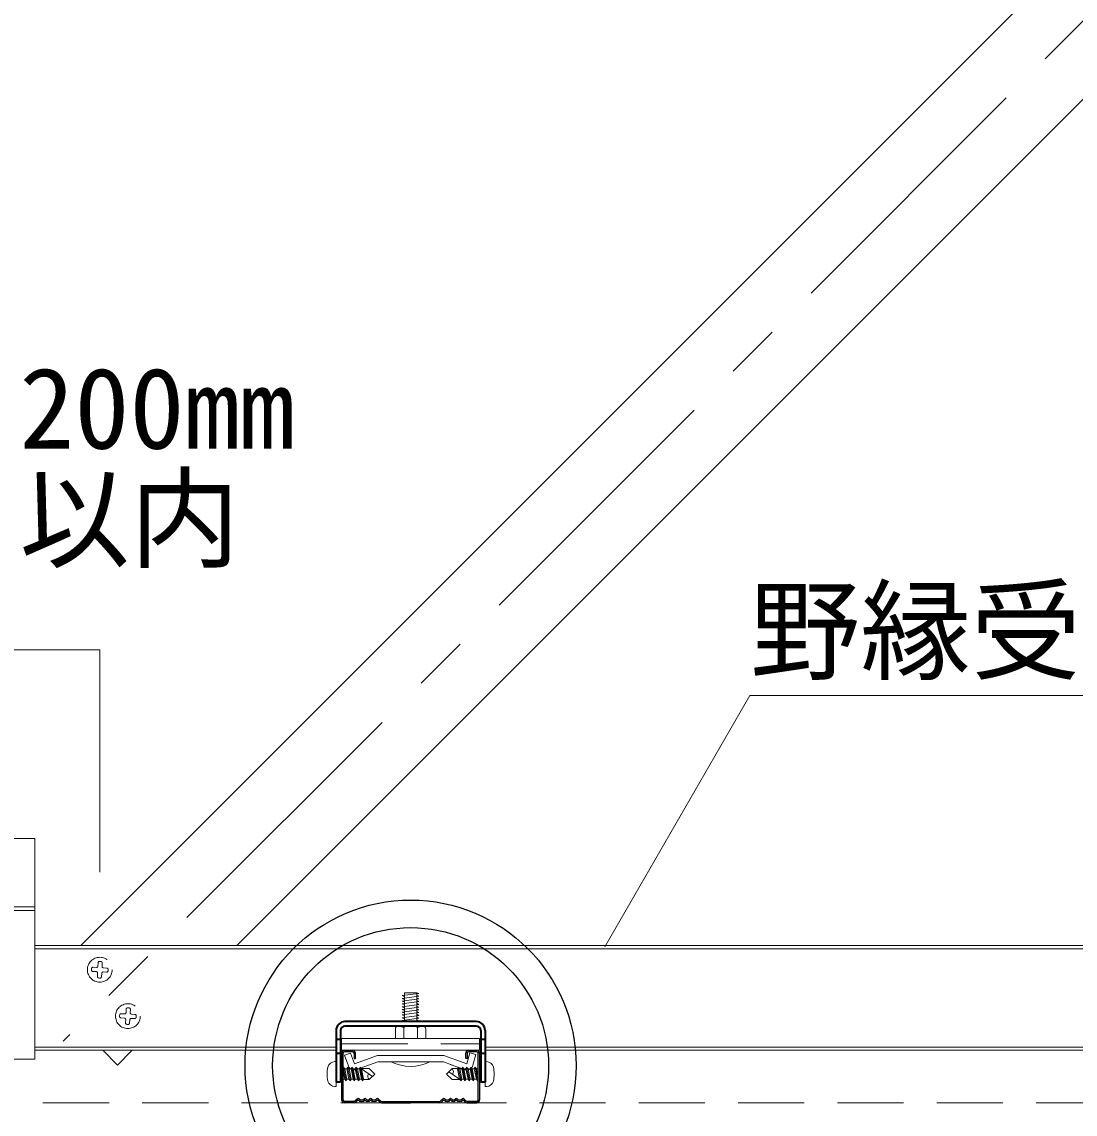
# Model space of a CAD drawing. Units: millimetres on the paper, enlarged 30 times, with parts at other scales. Extents: x -5790 to 5910, y -4184 to 4114.
# Drawn here: x -3750 to -3178, y -1130 to -536 of the extents above; entities that cross this region are included whole.
import ezdxf
from ezdxf.enums import TextEntityAlignment as Align

# ---------------------------------------------------------------- set-up
doc = ezdxf.new("R2010")
doc.units = ezdxf.units.MM
doc.header["$LTSCALE"] = 30
doc.linetypes.add('CHAIN1', pattern=[8, 5, -1, 1, -1])
doc.linetypes.add('DASHED1', pattern=[1.8, 1.2, -0.6])
for name, color, linetype, lineweight in [('3-0_中心線', 4, 'CHAIN1', 9), ('3-1_吊り材', 7, 'Continuous', 18), ('3-2_野縁受け', 3, 'Continuous', 18), ('3-3_野縁', 2, 'Continuous', 25), ('3-4_斜め部材', 4, 'Continuous', 9), ('3-5_寸法', 4, 'Continuous', 9), ('3-6_文字', 7, 'Continuous', 18), ('3-7_金具', 6, 'Continuous', 35), ('3-A_クリップ', 7, 'Continuous', 18), ('3-B_ビス', 3, 'Continuous', 18), ('3-C_パネル', 7, 'DASHED1', 18)]:
    doc.layers.add(name, color=color, linetype=linetype, lineweight=lineweight)
doc.styles.add('ＭＳ ゴシック', font='')
doc.styles.get('ＭＳ ゴシック').set_extended_font_data('MS Gothic')

msp = doc.modelspace()

# ---------------------------------------------------------------- linework, layer by layer
at = {"layer": '3-0_中心線'}
msp.add_line((-2875.64, -238.12), (-3727.79, -1090.28), dxfattribs=at)
at = {"layer": '3-1_吊り材'}
for p, q in [((-3788.28, -980.04), (-3743.28, -980.04)), ((-3743.28, -980.04), (-3743.28, -1100.04)), ((-3788.28, -1017.24), (-3743.28, -1017.24)), ((-3788.28, -1019.31), (-3743.28, -1019.31))]:
    msp.add_line(p, q, dxfattribs=at)
msp.add_lwpolyline([(-3743.28, -1100.04), (-3788.28, -1100.04), (-3788.28, -980.04)], dxfattribs=at)
at = {"layer": '3-2_野縁受け'}
for p, q in [((-3743.28, -1038.24), (-2438.28, -1038.24)), ((-2438.28, -1040.04), (-3743.28, -1040.04)), ((-3579.41, -1093.44), (-3743.28, -1093.44)), ((-3743.28, -1095.24), (-3579.41, -1095.24)), ((-3576.41, -1093.44), (-3577.01, -1093.44)), ((-3577.01, -1095.24), (-3576.41, -1095.24)), ((-3500.81, -1093.44), (-3501.41, -1093.44)), ((-3500.81, -1095.24), (-3501.41, -1095.24)), ((-3124.91, -1093.44), (-3498.41, -1093.44)), ((-3124.91, -1095.24), (-3498.41, -1095.24))]:
    msp.add_line(p, q, dxfattribs=at)
at = {"layer": '3-3_野縁'}
for p, q in [((-3576.41, -1096.74), (-3576.41, -1122.17)), ((-3575.66, -1122.24), (-3575.66, -1096.74)), ((-3574.91, -1095.24), (-3570.41, -1095.24)), ((-3570.41, -1095.99), (-3574.91, -1095.99)), ((-3569.66, -1096.74), (-3569.66, -1099.74)), ((-3568.91, -1099.74), (-3568.91, -1096.74)), ((-3508.91, -1099.74), (-3508.91, -1096.74)), ((-3508.16, -1096.74), (-3508.16, -1099.74)), ((-3507.41, -1095.24), (-3502.91, -1095.24)), ((-3502.91, -1095.99), (-3507.41, -1095.99)), ((-3502.16, -1122.24), (-3502.16, -1096.74)), ((-3501.41, -1096.74), (-3501.41, -1122.17)), ((-3569.66, -1099.74), (-3568.91, -1099.74)), ((-3508.16, -1099.74), (-3508.91, -1099.74)), ((-3567.93, -1121.71), (-3568.99, -1122.77)), ((-3568.99, -1122.77), (-3567.93, -1121.71)), ((-3567.4, -1122.24), (-3568.46, -1123.3)), ((-3567.4, -1122.24), (-3568.46, -1123.3)), ((-3556.9, -1122.24), (-3555.84, -1123.3)), ((-3556.37, -1121.71), (-3555.31, -1122.77)), ((-3521.43, -1121.71), (-3522.49, -1122.77)), ((-3520.9, -1122.24), (-3521.96, -1123.3)), ((-3510.4, -1122.24), (-3509.34, -1123.3)), ((-3510.4, -1122.24), (-3509.34, -1123.3)), ((-3509.87, -1121.71), (-3508.81, -1122.77)), ((-3508.81, -1122.77), (-3509.87, -1121.71)), ((-3574.91, -1122.99), (-3569.52, -1122.99)), ((-3569.52, -1122.99), (-3574.9, -1122.99)), ((-3569.52, -1123.74), (-3574.9, -1123.74)), ((-3569.52, -1123.74), (-3574.9, -1123.74)), ((-3554.8, -1123.74), (-3538.92, -1123.74)), ((-3554.78, -1122.99), (-3523.02, -1122.99)), ((-3523.04, -1123.74), (-3538.92, -1123.74)), ((-3508.28, -1122.99), (-3502.9, -1122.99)), ((-3502.91, -1122.99), (-3508.28, -1122.99)), ((-3508.28, -1123.74), (-3502.9, -1123.74)), ((-3508.28, -1123.74), (-3502.9, -1123.74))]:
    msp.add_line(p, q, dxfattribs=at)
for centre, radius, start, end in [((-3574.91, -1096.74), 1.5, 90.00299, 180.00299), ((-3574.91, -1096.74), 0.75, 90, 180), ((-3570.41, -1096.74), 1.5, 0.00299, 90.00299), ((-3570.41, -1096.74), 0.75, 0.00699, 90), ((-3507.41, -1096.74), 1.5, 89.99699, 179.99699), ((-3507.41, -1096.74), 0.75, 90, 180), ((-3502.91, -1096.74), 1.5, 359.99699, 89.99699), ((-3502.91, -1096.74), 0.75, 0, 90), ((-3574.91, -1122.24), 1.5, 177.476, 270), ((-3574.91, -1122.24), 1.5, 177.476, 270), ((-3574.91, -1122.24), 0.75, 180, 270), ((-3567.4, -1122.24), 0.75, 46.39717, 135), ((-3565.52, -1120.27), 2.72, 226.39717, 313.60281), ((-3565.52, -1120.27), 1.97, 226.39717, 313.60281), ((-3563.65, -1122.24), 0.75, 36.86989, 133.60281), ((-3562.15, -1121.11), 1.88, 216.86989, 323.1301), ((-3562.15, -1121.11), 1.12, 216.86989, 323.1301), ((-3560.65, -1122.24), 0.75, 46.39717, 143.1301), ((-3560.65, -1122.24), 0.75, 36.86989, 143.1301), ((-3558.77, -1120.27), 2.72, 226.39717, 313.60281), ((-3558.77, -1120.27), 1.97, 226.39717, 313.60281), ((-3556.9, -1122.24), 0.75, 44.99998, 133.60281), ((-3520.9, -1122.24), 0.75, 46.39719, 135.00002), ((-3519.02, -1120.27), 2.72, 226.39719, 313.60283), ((-3519.02, -1120.27), 1.97, 226.39719, 313.60283), ((-3517.15, -1122.24), 0.75, 36.8699, 143.13011), ((-3517.15, -1122.24), 0.75, 36.8699, 133.60283), ((-3515.65, -1121.11), 1.88, 216.8699, 323.13011), ((-3515.65, -1121.11), 1.12, 216.8699, 323.13011), ((-3514.15, -1122.24), 0.75, 46.39719, 143.13011), ((-3512.27, -1120.27), 2.72, 226.39719, 313.60283), ((-3512.27, -1120.27), 1.97, 226.39719, 313.60283), ((-3510.4, -1122.24), 0.75, 45, 133.60283), ((-3502.91, -1122.24), 1.5, 270, 2.524), ((-3502.91, -1122.24), 1.5, 269.99997, 2.524), ((-3502.91, -1122.24), 0.75, 270, 0), ((-3569.52, -1122.24), 0.75, 270, 314.99998), ((-3569.52, -1122.24), 0.75, 269.99998, 314.99998), ((-3569.52, -1122.24), 1.5, 270, 315), ((-3569.52, -1122.24), 1.5, 270, 314.99998), ((-3554.78, -1122.24), 1.5, 225, 270), ((-3554.78, -1122.24), 0.75, 225, 270), ((-3523.02, -1122.24), 0.75, 270, 315), ((-3523.02, -1122.24), 1.5, 270, 315), ((-3508.28, -1122.24), 1.5, 225, 270), ((-3508.28, -1122.24), 1.5, 225.00002, 270), ((-3508.28, -1122.24), 0.75, 225.00002, 270), ((-3508.28, -1122.24), 0.75, 225, 270)]:
    msp.add_arc(centre, radius, start, end, dxfattribs=at)
at = {"layer": '3-4_斜め部材'}
for p, q in [((-2918.07, -238.12), (-3718.18, -1038.24)), ((-2833.21, -238.12), (-3633.33, -1038.24)), ((-3698.32, -1103.23), (-3706.31, -1095.24)), ((-3690.33, -1095.24), (-3698.32, -1103.23))]:
    msp.add_line(p, q, dxfattribs=at)
at = {"layer": '3-5_寸法'}
msp.add_line((-3707.9, -877.53), (-3707.9, -998.39), dxfattribs=at)
msp.add_lwpolyline([(-3823.67, -877.53), (-3765.78, -877.53), (-3707.9, -877.53)], dxfattribs=at)
at = {"layer": '3-6_文字'}
for q in [(-3433.32, -1039.03), (-2904.4, -902.33)]:
    msp.add_line((-3354.4, -902.33), q, dxfattribs=at)
at = {"layer": '3-6_文字', "color": 2, "lineweight": 25}
for radius in [90, 75]:
    msp.add_circle((-3538.91, -1103.54), radius, dxfattribs=at)
at = {"layer": '3-7_金具'}
for p, q in [((-3503.21, -1079.64), (-3574.61, -1079.64)), ((-3579.41, -1084.44), (-3579.41, -1112.64)), ((-3577.01, -1084.44), (-3577.01, -1112.64)), ((-3503.21, -1082.04), (-3574.61, -1082.04)), ((-3500.81, -1084.44), (-3500.81, -1112.64)), ((-3498.41, -1084.44), (-3498.41, -1112.64)), ((-3577.01, -1089.39), (-3579.41, -1089.39)), ((-3498.41, -1089.39), (-3500.81, -1089.39)), ((-3577.01, -1096.89), (-3579.41, -1096.89)), ((-3498.41, -1096.89), (-3500.81, -1096.89)), ((-3577.01, -1112.64), (-3579.41, -1112.64)), ((-3498.41, -1112.64), (-3500.81, -1112.64))]:
    msp.add_line(p, q, dxfattribs=at)
for centre, radius, start, end in [((-3574.61, -1084.44), 4.8, 90, 180), ((-3503.21, -1084.44), 4.8, 0, 90), ((-3574.61, -1084.44), 2.4, 90, 180), ((-3503.21, -1084.44), 2.4, 0, 90)]:
    msp.add_arc(centre, radius, start, end, dxfattribs=at)
at = {"layer": '3-A_クリップ'}
for p, q in [((-3576.41, -1088.79), (-3576.41, -1095.24)), ((-3576.41, -1088.79), (-3501.41, -1088.79)), ((-3501.41, -1095.24), (-3501.41, -1088.79)), ((-3576.41, -1095.24), (-3501.41, -1095.24)), ((-3571.6, -1096.72), (-3574.84, -1097.9)), ((-3571.6, -1096.72), (-3574.84, -1097.9)), ((-3572.74, -1103.67), (-3574.84, -1097.9)), ((-3573.05, -1102.83), (-3574.84, -1097.9)), ((-3571.96, -1095.21), (-3574.21, -1095.21)), ((-3569.44, -1102.64), (-3571.6, -1096.72)), ((-3569.44, -1102.64), (-3571.6, -1096.72)), ((-3556.9, -1098.07), (-3569.44, -1102.64)), ((-3556.9, -1098.07), (-3538.91, -1098.07)), ((-3520.92, -1098.07), (-3538.91, -1098.07)), ((-3520.92, -1098.07), (-3538.91, -1098.07)), ((-3520.92, -1098.07), (-3538.91, -1098.07)), ((-3520.92, -1098.07), (-3509.82, -1102.11)), ((-3508.38, -1102.64), (-3506.75, -1096.56)), ((-3506.75, -1096.56), (-3503.41, -1097.45)), ((-3505, -1103.38), (-3503.41, -1097.45)), ((-3568.29, -1105.73), (-3556.75, -1101.52)), ((-3555.73, -1101.52), (-3556.75, -1101.52)), ((-3549.41, -1101.52), (-3555.73, -1101.52)), ((-3538.91, -1101.52), (-3522.09, -1101.52)), ((-3538.91, -1101.52), (-3524.31, -1101.52)), ((-3538.91, -1101.52), (-3525.19, -1101.52)), ((-3538.91, -1101.52), (-3525.19, -1101.52)), ((-3524.68, -1101.52), (-3522.09, -1101.52)), ((-3523.94, -1101.52), (-3521.07, -1101.52)), ((-3516.21, -1103.29), (-3521.07, -1101.52)), ((-3509.53, -1105.73), (-3517.32, -1102.89)), ((-3510.26, -1101.95), (-3508.38, -1102.64))]:
    msp.add_line(p, q, dxfattribs=at)
at = {"layer": '3-A_クリップ', "linetype": 'DASHED1'}
msp.add_line((-3576.41, -1091.79), (-3501.41, -1091.79), dxfattribs=at)
at = {"layer": '3-A_クリップ', "color": 4, "lineweight": 9}
msp.add_line((-3523.07, -1101.52), (-3525.59, -1101.52), dxfattribs=at)
at = {"layer": '3-A_クリップ'}
for centre, start, end in [((-3569.5, -1102.49), 200, 300), ((-3508.33, -1102.49), 245, 345)]:
    msp.add_arc(centre, 3.45, start, end, dxfattribs=at)
at = {"layer": '3-B_ビス', "linetype": 'DASHED1'}
for p, q in [((-3712.37, -1050.82), (-3712.39, -1051.2)), ((-3711.58, -1050.11), (-3709.71, -1050.21)), ((-3708.82, -1047.63), (-3708.92, -1049.5)), ((-3708.04, -1046.92), (-3707.66, -1046.94)), ((-3707.29, -1046.96), (-3707.66, -1046.94)), ((-3706.58, -1047.75), (-3706.68, -1049.62)), ((-3704.09, -1050.5), (-3705.97, -1050.41)), ((-3712.41, -1051.57), (-3712.39, -1051.2)), ((-3711.7, -1052.36), (-3709.83, -1052.46)), ((-3709.22, -1055.12), (-3709.12, -1053.25)), ((-3708.51, -1055.91), (-3708.13, -1055.93)), ((-3707.76, -1055.95), (-3708.13, -1055.93)), ((-3706.97, -1055.24), (-3706.87, -1053.36)), ((-3704.21, -1052.75), (-3706.08, -1052.65)), ((-3703.42, -1052.04), (-3703.4, -1051.67)), ((-3703.38, -1051.29), (-3703.4, -1051.67)), ((-3693.53, -1072.84), (-3693.63, -1074.71)), ((-3692.74, -1072.13), (-3692.37, -1072.15)), ((-3692, -1072.17), (-3692.37, -1072.15)), ((-3691.29, -1072.95), (-3691.38, -1074.83)), ((-3697.12, -1076.78), (-3697.1, -1076.4)), ((-3697.08, -1076.03), (-3697.1, -1076.4)), ((-3696.41, -1077.57), (-3694.54, -1077.67)), ((-3696.29, -1075.32), (-3694.42, -1075.42)), ((-3693.92, -1080.33), (-3693.83, -1078.45)), ((-3691.68, -1080.44), (-3691.58, -1078.57)), ((-3688.92, -1077.96), (-3690.79, -1077.86)), ((-3688.8, -1075.71), (-3690.67, -1075.61)), ((-3688.13, -1077.25), (-3688.11, -1076.88)), ((-3688.09, -1076.5), (-3688.11, -1076.88)), ((-3693.22, -1081.11), (-3692.84, -1081.13)), ((-3692.47, -1081.15), (-3692.84, -1081.13))]:
    msp.add_line(p, q, dxfattribs=at)
at = {"layer": '3-B_ビス'}
for p, q in [((-3534.41, -1065.76), (-3543.41, -1067.02)), ((-3543.41, -1067.02), (-3542.28, -1067.62)), ((-3534.41, -1067.26), (-3543.41, -1068.52)), ((-3543.41, -1068.52), (-3542.28, -1069.12)), ((-3534.41, -1068.76), (-3543.41, -1070.02)), ((-3542.28, -1064.02), (-3535.53, -1064.02)), ((-3542.28, -1079.64), (-3542.28, -1064.02)), ((-3534.41, -1064.26), (-3535.53, -1064.02)), ((-3535.53, -1079.64), (-3535.53, -1064.07)), ((-3534.41, -1065.76), (-3535.53, -1065.17)), ((-3534.41, -1067.26), (-3535.53, -1066.67)), ((-3534.41, -1068.76), (-3535.53, -1068.17)), ((-3543.41, -1070.02), (-3542.28, -1070.62)), ((-3534.41, -1070.26), (-3543.41, -1071.52)), ((-3543.41, -1071.52), (-3542.28, -1072.12)), ((-3534.41, -1071.76), (-3543.41, -1073.02)), ((-3543.41, -1073.02), (-3542.28, -1073.62)), ((-3534.41, -1073.26), (-3543.41, -1074.52)), ((-3543.41, -1074.52), (-3542.28, -1075.12)), ((-3534.41, -1074.76), (-3543.41, -1076.02)), ((-3534.41, -1070.26), (-3535.53, -1069.67)), ((-3534.41, -1071.76), (-3535.53, -1071.17)), ((-3534.41, -1073.26), (-3535.53, -1072.67)), ((-3534.41, -1074.76), (-3535.53, -1074.17)), ((-3543.41, -1076.02), (-3542.28, -1076.62)), ((-3534.41, -1076.26), (-3543.41, -1077.52)), ((-3543.41, -1077.52), (-3542.28, -1078.12)), ((-3534.41, -1077.76), (-3543.41, -1079.02)), ((-3543.41, -1079.02), (-3542.28, -1079.62)), ((-3534.41, -1079.26), (-3537.12, -1079.64)), ((-3534.41, -1076.26), (-3535.53, -1075.67)), ((-3534.41, -1077.76), (-3535.53, -1077.17)), ((-3534.41, -1079.26), (-3535.53, -1078.67)), ((-3547.16, -1083.54), (-3547.16, -1088.79)), ((-3546.16, -1082.29), (-3546.86, -1082.64)), ((-3546.16, -1082.29), (-3546.86, -1082.64)), ((-3545.66, -1082.04), (-3532.16, -1082.04)), ((-3545.12, -1082.17), (-3542.66, -1082.79)), ((-3545.12, -1082.17), (-3542.66, -1082.79)), ((-3542.66, -1082.79), (-3542.66, -1082.81)), ((-3542.66, -1082.81), (-3542.66, -1088.79)), ((-3535.58, -1082.63), (-3535.16, -1082.78)), ((-3535.58, -1082.63), (-3535.16, -1082.78)), ((-3532.69, -1082.17), (-3535.16, -1082.78)), ((-3532.69, -1082.17), (-3535.16, -1082.78)), ((-3535.16, -1082.78), (-3535.16, -1088.79)), ((-3531.67, -1082.28), (-3530.97, -1082.63)), ((-3531.67, -1082.28), (-3530.97, -1082.63)), ((-3530.66, -1083.54), (-3530.66, -1088.79)), ((-3547.16, -1088.79), (-3530.66, -1088.79)), ((-3580.16, -1101.4), (-3579.41, -1101.4)), ((-3579.41, -1101.4), (-3579.41, -1114.9)), ((-3575.45, -1104.37), (-3575.66, -1104.88)), ((-3575.45, -1104.37), (-3574.99, -1104.94)), ((-3575.45, -1104.37), (-3574.99, -1106.67)), ((-3573.15, -1104.4), (-3573.54, -1105.34)), ((-3573.15, -1104.4), (-3571.65, -1111.9)), ((-3570.88, -1104.4), (-3571.27, -1105.34)), ((-3570.88, -1104.4), (-3569.38, -1111.9)), ((-3568.61, -1104.4), (-3568.99, -1105.34)), ((-3568.61, -1104.4), (-3567.11, -1111.9)), ((-3566.33, -1104.4), (-3566.72, -1105.34)), ((-3566.33, -1104.4), (-3564.83, -1111.9)), ((-3528.41, -1101.52), (-3549.41, -1101.52)), ((-3513.37, -1105.34), (-3512.98, -1104.4)), ((-3511.48, -1111.9), (-3512.98, -1104.4)), ((-3511.1, -1105.34), (-3510.71, -1104.4)), ((-3509.21, -1111.9), (-3510.71, -1104.4)), ((-3508.83, -1105.34), (-3508.44, -1104.4)), ((-3506.94, -1111.9), (-3508.44, -1104.4)), ((-3506.55, -1105.34), (-3506.17, -1104.4)), ((-3504.67, -1111.9), (-3506.17, -1104.4)), ((-3504.28, -1105.34), (-3503.9, -1104.4)), ((-3502.86, -1109.6), (-3503.9, -1104.4)), ((-3503.13, -1105.34), (-3503.9, -1104.4)), ((-3498.41, -1114.9), (-3498.41, -1101.4)), ((-3497.66, -1101.4), (-3498.41, -1101.4)), ((-3579.4, -1105.33), (-3579.4, -1105.33)), ((-3576.41, -1105.31), (-3577.01, -1105.31)), ((-3575.66, -1106.19), (-3574.99, -1109.54)), ((-3574.97, -1109.56), (-3574.69, -1110.96)), ((-3574.96, -1104.97), (-3574.66, -1105.34)), ((-3573.54, -1105.34), (-3574.96, -1105.34)), ((-3574.96, -1106.7), (-3573.92, -1111.9)), ((-3574.66, -1105.34), (-3573.54, -1110.96)), ((-3571.27, -1105.34), (-3572.39, -1105.34)), ((-3568.99, -1105.34), (-3570.12, -1105.34)), ((-3566.72, -1105.34), (-3567.85, -1105.34)), ((-3565.57, -1105.34), (-3559.69, -1109.39)), ((-3512.25, -1110.96), (-3518.13, -1106.91)), ((-3512.22, -1105.34), (-3511.1, -1105.34)), ((-3509.95, -1105.34), (-3508.83, -1105.34)), ((-3507.68, -1105.34), (-3506.55, -1105.34)), ((-3505.41, -1105.34), (-3504.28, -1105.34)), ((-3503.16, -1110.96), (-3504.28, -1105.34)), ((-3502.85, -1106.74), (-3503.13, -1105.34)), ((-3503.13, -1105.34), (-3502.16, -1105.34)), ((-3502.16, -1110.11), (-3502.83, -1106.76)), ((-3502.37, -1111.92), (-3502.83, -1109.62)), ((-3501.41, -1105.36), (-3500.81, -1105.36)), ((-3498.42, -1105.34), (-3498.37, -1105.34)), ((-3580.16, -1114.9), (-3579.41, -1114.9)), ((-3579.4, -1110.96), (-3579.45, -1110.96)), ((-3576.41, -1110.94), (-3577.01, -1110.94)), ((-3574.69, -1110.96), (-3575.66, -1110.96)), ((-3574.68, -1110.96), (-3573.92, -1111.9)), ((-3573.54, -1110.96), (-3573.92, -1111.9)), ((-3572.41, -1110.96), (-3573.54, -1110.96)), ((-3571.27, -1110.96), (-3571.65, -1111.9)), ((-3570.14, -1110.96), (-3571.27, -1110.96)), ((-3568.99, -1110.96), (-3569.38, -1111.9)), ((-3567.87, -1110.96), (-3568.99, -1110.96)), ((-3566.72, -1110.96), (-3567.11, -1111.9)), ((-3565.6, -1110.96), (-3566.72, -1110.96)), ((-3564.45, -1110.96), (-3564.83, -1111.9)), ((-3511.48, -1111.9), (-3511.1, -1110.96)), ((-3511.1, -1110.96), (-3509.97, -1110.96)), ((-3509.21, -1111.9), (-3508.83, -1110.96)), ((-3508.83, -1110.96), (-3507.7, -1110.96)), ((-3506.94, -1111.9), (-3506.55, -1110.96)), ((-3506.55, -1110.96), (-3505.43, -1110.96)), ((-3504.67, -1111.9), (-3504.28, -1110.96)), ((-3504.28, -1110.96), (-3503.16, -1110.96)), ((-3502.86, -1111.33), (-3503.16, -1110.96)), ((-3502.37, -1111.92), (-3502.83, -1111.36)), ((-3502.37, -1111.92), (-3502.16, -1111.41)), ((-3501.41, -1110.99), (-3500.81, -1110.99)), ((-3498.42, -1110.97), (-3498.42, -1110.97)), ((-3497.66, -1114.9), (-3498.41, -1114.9))]:
    msp.add_line(p, q, dxfattribs=at)
for points in [[(-3534.41, -1064.26), (-3543.41, -1065.52), (-3542.28, -1066.12)], [(-3573.15, -1104.4), (-3572.39, -1105.34), (-3571.27, -1110.96)], [(-3570.88, -1104.4), (-3570.12, -1105.34), (-3568.99, -1110.96)], [(-3568.61, -1104.4), (-3567.85, -1105.34), (-3566.72, -1110.96)], [(-3566.33, -1104.4), (-3565.57, -1105.34), (-3564.45, -1110.96)], [(-3511.1, -1110.96), (-3512.22, -1105.34), (-3512.98, -1104.4)], [(-3508.83, -1110.96), (-3509.95, -1105.34), (-3510.71, -1104.4)], [(-3506.55, -1110.96), (-3507.68, -1105.34), (-3508.44, -1104.4)], [(-3504.28, -1110.96), (-3505.41, -1105.34), (-3506.17, -1104.4)], [(-3573.54, -1105.34), (-3572.41, -1110.96), (-3571.65, -1111.9)], [(-3571.27, -1105.34), (-3570.14, -1110.96), (-3569.38, -1111.9)], [(-3568.99, -1105.34), (-3567.87, -1110.96), (-3567.11, -1111.9)], [(-3566.72, -1105.34), (-3565.6, -1110.96), (-3564.83, -1111.9)], [(-3565.73, -1105.15), (-3561.45, -1105.15), (-3558.45, -1108.15), (-3561.45, -1111.15), (-3564.53, -1111.15)], [(-3512.09, -1111.15), (-3516.37, -1111.15), (-3519.37, -1108.15), (-3516.37, -1105.15), (-3513.29, -1105.15)], [(-3511.48, -1111.9), (-3512.25, -1110.96), (-3513.37, -1105.34)], [(-3509.21, -1111.9), (-3509.97, -1110.96), (-3511.1, -1105.34)], [(-3506.94, -1111.9), (-3507.7, -1110.96), (-3508.83, -1105.34)], [(-3504.67, -1111.9), (-3505.43, -1110.96), (-3506.55, -1105.34)]]:
    msp.add_lwpolyline(points, dxfattribs=at)
at = {"layer": '3-B_ビス', "linetype": 'DASHED1'}
for centre in [(-3707.9, -1051.43), (-3692.61, -1076.64)]:
    msp.add_circle(centre, 6.75, dxfattribs=at)
for centre, start, end in [((-3711.62, -1050.86), 87, 177), ((-3709.67, -1049.46), 267, 357), ((-3708.08, -1047.67), 87, 177), ((-3707.33, -1047.71), 357, 87), ((-3705.93, -1049.66), 177, 267), ((-3704.13, -1051.25), 357, 87), ((-3711.66, -1051.61), 177, 267), ((-3709.87, -1053.21), 357, 87), ((-3708.47, -1055.16), 177, 267), ((-3707.72, -1055.2), 267, 357), ((-3706.12, -1053.4), 87, 177), ((-3704.17, -1052), 267, 357), ((-3694.38, -1074.67), 267, 357), ((-3692.78, -1072.88), 87, 177), ((-3692.03, -1072.91), 357, 87), ((-3696.37, -1076.82), 177, 267), ((-3696.33, -1076.07), 87, 177), ((-3694.58, -1078.41), 357, 87), ((-3693.18, -1080.37), 177, 267), ((-3692.43, -1080.4), 267, 357), ((-3690.83, -1078.61), 87, 177), ((-3690.63, -1074.87), 177, 267), ((-3688.88, -1077.21), 267, 357), ((-3688.84, -1076.46), 357, 87)]:
    msp.add_arc(centre, 0.75, start, end, dxfattribs=at)
at = {"layer": '3-B_ビス'}
for centre, radius, start, end in [((-3545.66, -1083.54), 1.5, 90, 180), ((-3545.48, -1083.63), 1.5, 75.94201, 116.60205), ((-3545.48, -1083.63), 1.5, 75.94201, 116.60205), ((-3538.91, -1091.79), 9.75, 70.01815, 112.61985), ((-3538.91, -1091.79), 9.75, 70.01815, 112.61985), ((-3532.33, -1083.63), 1.5, 63.73468, 103.86023), ((-3532.33, -1083.63), 1.5, 63.73468, 103.86023), ((-3532.16, -1083.54), 1.5, 0, 90), ((-3568.42, -1108.15), 15.94, 166.10516, 180.00122), ((-3580.16, -1105.25), 3.85, 90.00122, 166.10516), ((-3538.91, -1080.52), 23.48, 243.43494, 296.56505), ((-3497.66, -1105.24), 3.85, 13.89604, 90), ((-3509.4, -1108.15), 15.94, 359.99998, 13.89604), ((-3568.42, -1108.15), 15.94, 180.0012, 193.89726), ((-3559.69, -1109.39), 2.49, 145.44877, 225.00122), ((-3518.13, -1106.91), 2.49, 325.44756, 45), ((-3509.4, -1108.15), 15.94, 346.10394, 0), ((-3580.16, -1111.05), 3.85, 193.89726, 270.00122), ((-3497.66, -1111.05), 3.85, 270, 346.10394)]:
    msp.add_arc(centre, radius, start, end, dxfattribs=at)
at = {"layer": '3-C_パネル'}
msp.add_line((-5412.86, -1123.74), (-2112.58, -1123.74), dxfattribs=at)

# ---------------------------------------------------------------- texts
at = {"layer": '3-5_寸法', "style": 'ＭＳ ゴシック'}
for s, p in [('200mm', (-3751.64, -781.33)), ('以内', (-3751.64, -841.33))]:
    msp.add_text(s, height=43.99, dxfattribs=at).set_placement(p, align=Align.BOTTOM_LEFT)
at = {"layer": '3-6_文字', "color": 4, "style": 'ＭＳ ゴシック'}
msp.add_text('野縁受け：CC-19', height=43.99, dxfattribs=at).set_placement((-3354.4, -902.33), align=Align.BOTTOM_LEFT)

doc.saveas('drawing.dxf')
